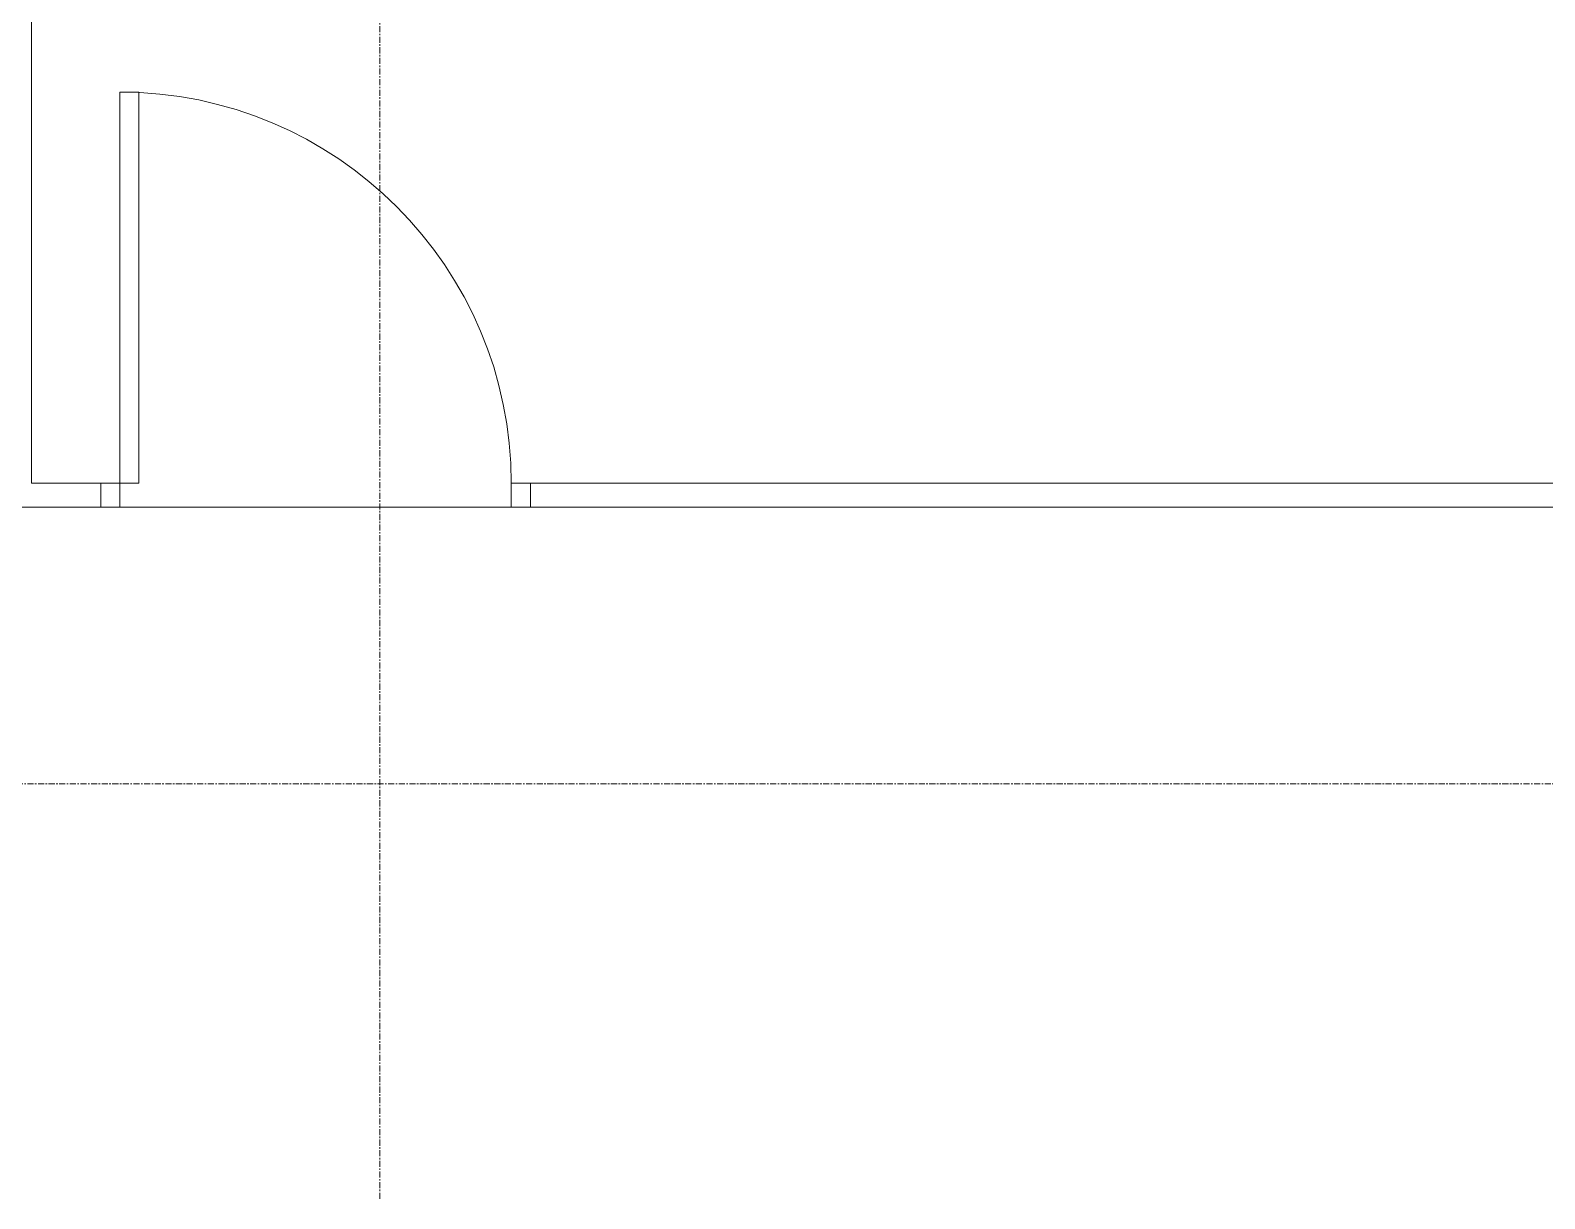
# Model space of a CAD drawing. Header units: millimetres. Extents: x -21807 to 26525, y -2564 to 60640.
# Drawn here: x -12931 to -9759, y 43568 to 46016 of the extents above; entities that cross this region are included whole.
import ezdxf

# ---------------------------------------------------------------- set-up
doc = ezdxf.new("R2010")
doc.units = ezdxf.units.MM
doc.linetypes.add('Grid Line', pattern=[22.225, 12.7, -3.175, 3.175, -3.175])
for name, color, linetype, lineweight in [('A-DETL-GENF', 7, 'Continuous', 5), ('A-WALL', 7, 'Continuous', 9), ('S-GRID', 7, 'Continuous', 9)]:
    doc.layers.add(name, color=color, linetype=linetype, lineweight=lineweight)
doc.layers.add('A-DOOR', color=5, linetype='Continuous', lineweight=9, true_color=0x0000ff)
doc.layers.add('A-FLOR', color=7, linetype='Continuous', lineweight=9, true_color=0x007f00)

# ---------------------------------------------------------------- blocks, each defined once
blk = doc.blocks.new('Cư_a đơn - _D5 _900x2200__TrongNha-1164036-MẶT BẰNG PHÂN VÙNG ÁP SUẤT')
at = {"layer": 'A-DETL-GENF', "color": 253, "lineweight": 9, "true_color": 0xaaaaaa}
for p, q in [((410, -25), (370, -25)), ((370, -25), (370, -845)), ((410, -25), (410, -845)), ((410, -845), (370, -845))]:
    blk.add_line(p, q, dxfattribs=at)
blk.add_arc((410, -25), 820, 180, 270, dxfattribs=at)
at = {"layer": 'A-DOOR', "color": 254, "lineweight": 13, "true_color": 0xccccff}
for p, q in [((-450, -25), (-450, 25)), ((-450, 25), (-410, 25)), ((-410, -25), (-410, 25)), ((410, 25), (450, 25)), ((410, -25), (410, 25)), ((450, 25), (450, -25)), ((-410, -25), (-450, -25)), ((450, -25), (410, -25))]:
    blk.add_line(p, q, dxfattribs=at)
at = {"layer": 'A-DOOR', "color": 161, "lineweight": 13, "true_color": 0xaaaaff}
for p, q in [((-450, 25), (-410, 25)), ((-410, 25), (-410, -25)), ((410, -25), (410, 25)), ((410, 25), (450, 25)), ((-410, -25), (-450, -25)), ((450, -25), (410, -25))]:
    blk.add_line(p, q, dxfattribs=at)
at = {"layer": 'A-DOOR', "color": 254, "lineweight": 13, "true_color": 0xe0e0ff}
for p, q in [((-450, -25), (-450, 25)), ((450, -25), (450, 25))]:
    blk.add_line(p, q, dxfattribs=at)
blk = doc.blocks.new('AK-SGS-M3-A_rvt-1-MẶT BẰNG PHÂN VÙNG ÁP SUẤT')
at = {"layer": 'A-WALL', "color": 253, "lineweight": 13, "true_color": 0xaaaaaa}
for p, q in [((-12928.6, 45066.9), (-12928.6, 46266.9)), ((-12783.6, 45066.9), (-12928.6, 45066.9)), ((-12783.6, 45016.9), (-12783.6, 45066.9)), ((-7968.6, 45066.9), (-11883.6, 45066.9)), ((-11883.6, 45066.9), (-11883.6, 45016.9)), ((-13958.6, 45016.9), (-12783.6, 45016.9)), ((-11883.6, 45016.9), (-7968.6, 45016.9))]:
    blk.add_line(p, q, dxfattribs=at)
at = {"layer": 'A-WALL', "color": 254, "lineweight": 13, "true_color": 0xcccccc}
for p, q in [((-12928.6, 45066.9), (-12928.6, 46266.9)), ((-12783.6, 45066.9), (-12928.6, 45066.9)), ((-7968.6, 45066.9), (-11883.6, 45066.9)), ((-13958.6, 45016.9), (-12783.6, 45016.9)), ((-11883.6, 45016.9), (-7968.6, 45016.9))]:
    blk.add_line(p, q, dxfattribs=at)
at = {"layer": 'A-WALL', "color": 254, "lineweight": 13, "true_color": 0xe0e0e0}
for p, q in [((-12783.6, 45066.9), (-12783.6, 45016.9)), ((-11883.6, 45016.9), (-11883.6, 45066.9))]:
    blk.add_line(p, q, dxfattribs=at)
at = {"layer": 'A-DOOR', "color": 9, "lineweight": 13, "true_color": 0xaaaad4, "rotation": 180}
blk.add_blockref('Cư_a đơn - _D5 _900x2200__TrongNha-1164036-MẶT BẰNG PHÂN VÙNG ÁP SUẤT', (-12333.6, 45041.9), dxfattribs=at)
blk = doc.blocks.new('AK-SGS-M3-Hrvt_rvt-1-MẶT BẰNG PHÂN VÙNG ÁP SUẤT')
at = {"layer": 'A-FLOR', "color": 254, "true_color": 0xe0efe0}
for p, q in [((-12743.6, 45016.9), (-13958.6, 45016.9)), ((-7968.6, 45016.9), (-11923.6, 45016.9))]:
    blk.add_line(p, q, dxfattribs=at)
at = {"layer": 'A-FLOR', "color": 254, "true_color": 0xcce5cc}
for p, q in [((-13958.6, 45016.9), (-12743.6, 45016.9)), ((-11923.6, 45016.9), (-12743.6, 45016.9)), ((-11923.6, 45016.9), (-7968.6, 45016.9))]:
    blk.add_line(p, q, dxfattribs=at)
at = {"layer": 'A-FLOR', "color": 9, "true_color": 0xaad4aa}
blk.add_line((-12743.6, 45016.9), (-11923.6, 45016.9), dxfattribs=at)

msp = doc.modelspace()

# ---------------------------------------------------------------- linework, layer by layer
at = {"layer": 'S-GRID', "linetype": 'Grid Line'}
for p, q in [((-12198.6, 43567.6), (-12198.6, 59870.5)), ((15901.4, 44436.9), (-21036.6, 44436.9))]:
    msp.add_line(p, q, dxfattribs=at)

# ---------------------------------------------------------------- block references
at = {"lineweight": 5}
for name in ['AK-SGS-M3-A_rvt-1-MẶT BẰNG PHÂN VÙNG ÁP SUẤT', 'AK-SGS-M3-Hrvt_rvt-1-MẶT BẰNG PHÂN VÙNG ÁP SUẤT']:
    msp.add_blockref(name, (0, 0), dxfattribs=at)

doc.saveas('drawing.dxf')
